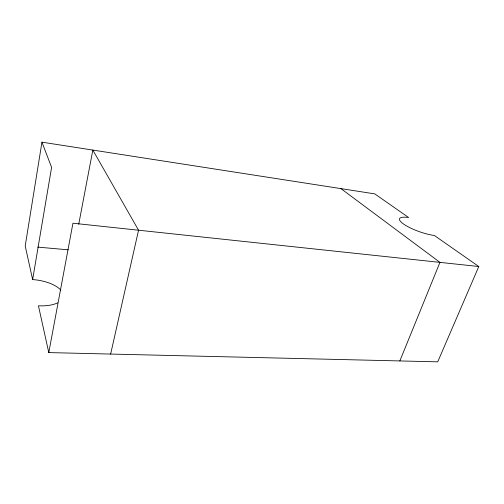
<?xml version="1.0" encoding="UTF-8"?>
<svg xmlns="http://www.w3.org/2000/svg" width="504" height="504" viewBox="0 0 504 504"><rect width="100%" height="100%" fill="white"/><g stroke="black" fill="none" stroke-linecap="round" stroke-linejoin="round"><path stroke-width="0.76" d="M57.639 302.841A28.539 12.77 7.7 0 1 38.436 305.789L48.787 352.592L437.73 361.834L478.8 266.522L434.347 235.481A23.033 5.538 19.5 0 1 403.641 224.097A23.033 5.538 19.5 0 1 408.624 217.52L374.762 193.876L41.952 142.166L25.2 245.983L32.634 279.569A28.539 12.77 7.7 0 1 60.82 290.096M32.634 279.569L51.597 167.378L41.952 142.166M48.787 352.592L72.948 223.215L478.8 266.522M78.719 224.274L92.831 150.066L138.55 230.215L110.641 354.06M399.842 360.933L439.954 262.376L340.95 188.622M37.731 247.105L68.279 249.833"/></g></svg>
